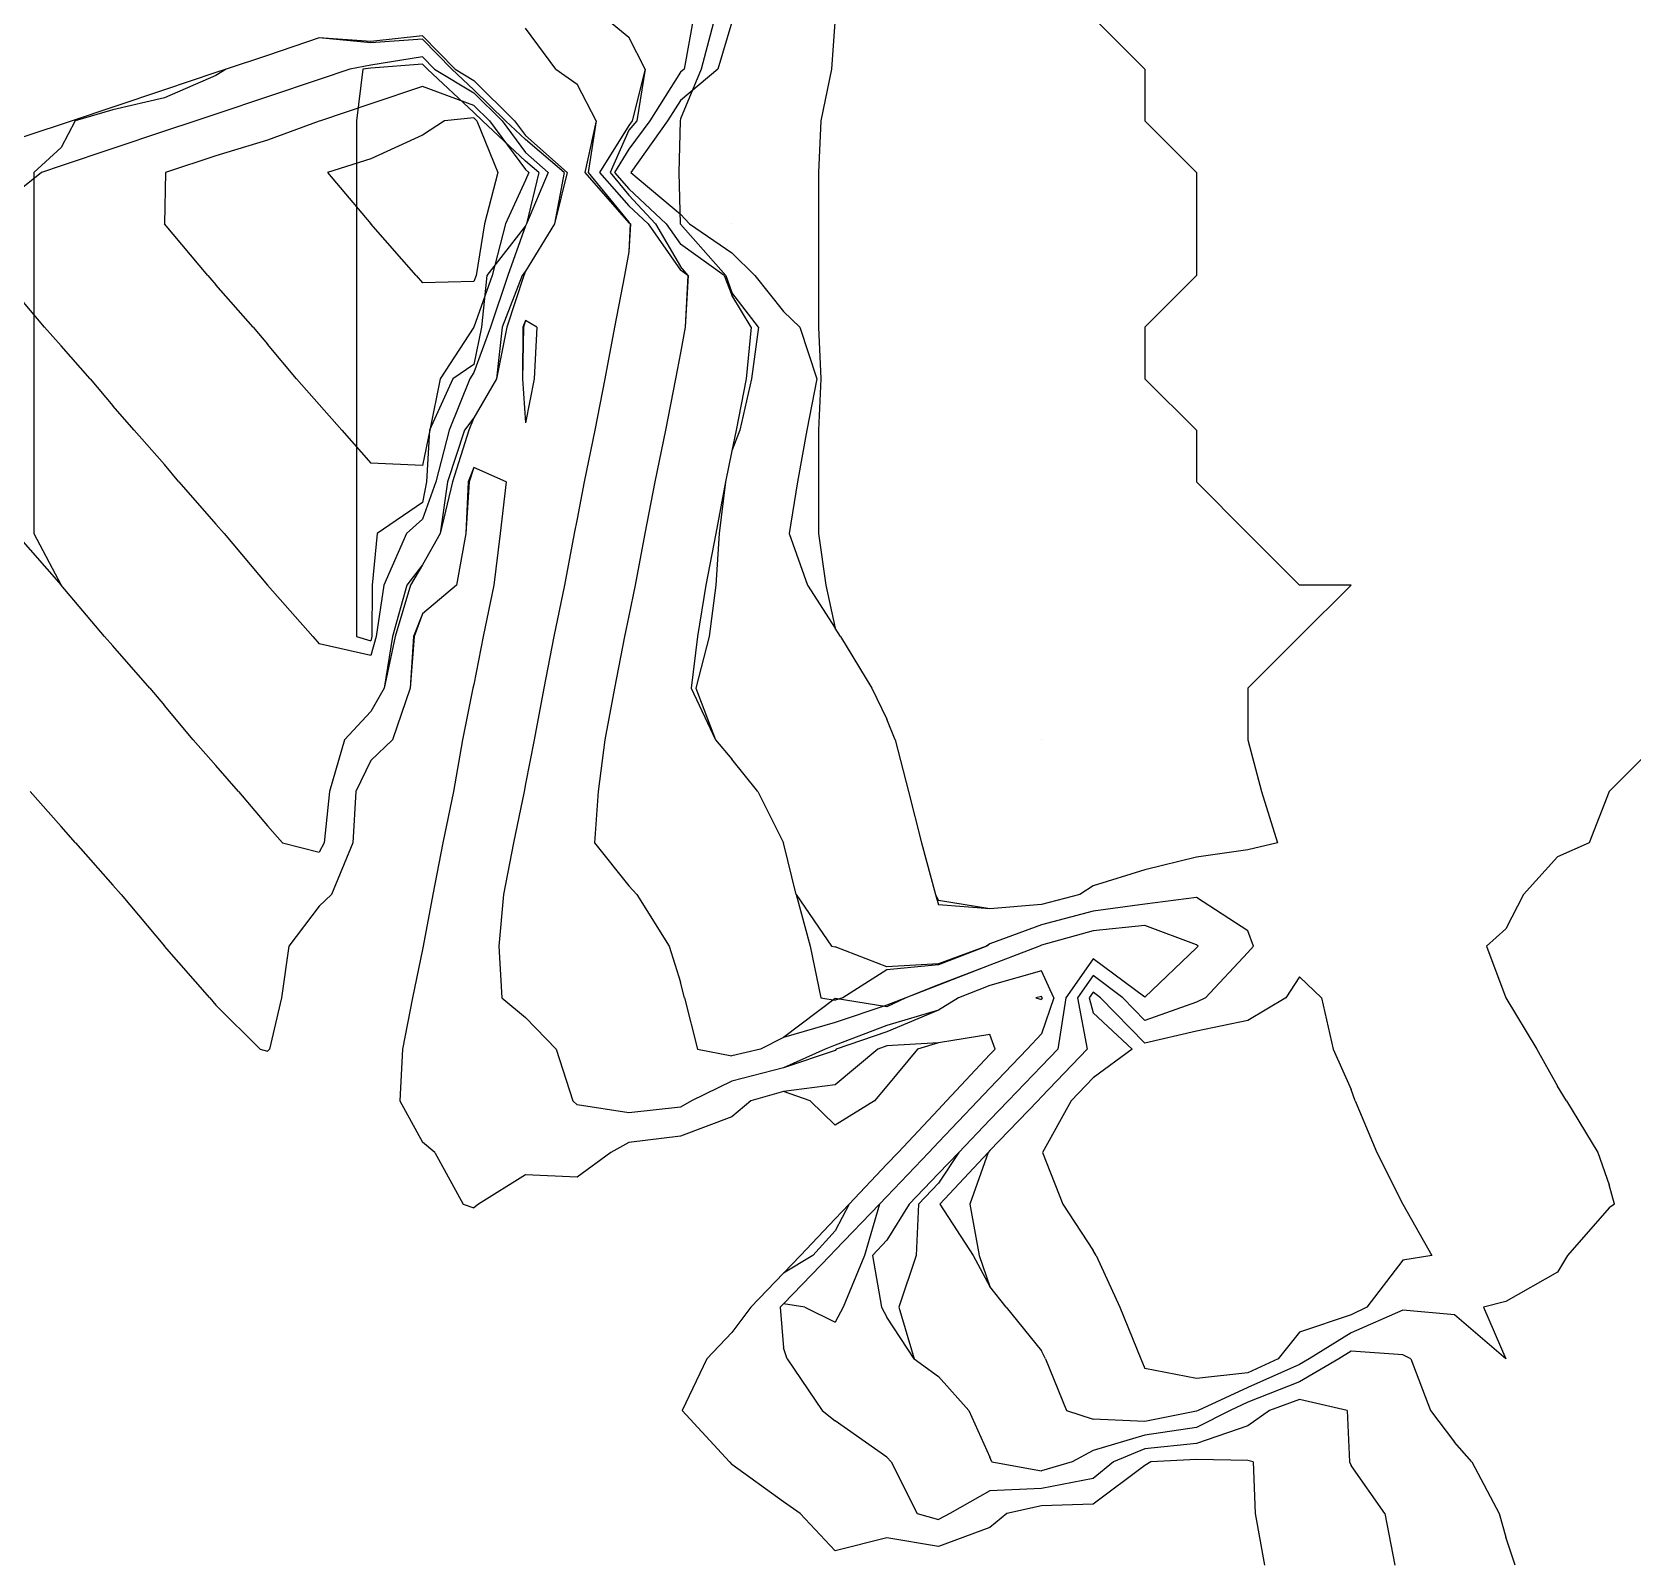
# Model space of a CAD drawing. Header units: feet. Extents: x 70 to 1025, y -1570 to -26.
# Drawn here: x 670.9 to 732.9, y -689.7 to -630.6 of the extents above; entities that cross this region are included whole.
import ezdxf

# ---------------------------------------------------------------- set-up
doc = ezdxf.new("R2010")
doc.units = ezdxf.units.FT
doc.layers.add('GRADE-FINISHED', color=5, linetype='CONTINUOUS')
doc.layers.add('TOPO-EXIST', color=8, linetype='CONTINUOUS')

msp = doc.modelspace()

# ---------------------------------------------------------------- linework, layer by layer
at = {"layer": 'GRADE-FINISHED'}
for p, q in [((691.174, -632, 2596), (690, -630.412, 2596)), ((693.074, -630, 2597), (694, -630.758, 2597)), ((697.334, -630, 2598), (696.801, -632, 2598)), ((702, -630, 2599), (701.862, -632, 2599)), ((712, -630, 2599), (714, -632, 2599)), ((682, -630.79, 2596), (680, -631.468, 2596)), ((684, -630.978, 2596), (682, -630.79, 2596)), ((686, -630.833, 2596), (684, -630.978, 2596)), ((687.139, -632, 2596), (686, -630.833, 2596)), ((694.631, -632, 2597), (694, -630.758, 2597)), ((680, -631.468, 2596), (678.39, -632, 2596)), ((678, -632.248, 2596), (676, -633.105, 2596)), ((678.39, -632, 2596), (678, -632.248, 2596)), ((683.697, -632, 2597), (683.442, -634, 2597)), ((684, -631.956, 2597), (683.697, -632, 2597)), ((686, -631.802, 2597), (684, -631.956, 2597)), ((686.194, -632, 2597), (686, -631.802, 2597)), ((686.194, -632, 2597), (688, -633.679, 2597)), ((687.139, -632, 2596), (688, -632.8, 2596)), ((691.174, -632, 2596), (692, -632.576, 2596)), ((694.631, -632, 2597), (694.318, -634, 2597)), ((696.801, -632, 2598), (696, -633.919, 2598)), ((701.862, -632, 2599), (701.444, -634, 2599)), ((714, -632, 2599), (714, -632, 2599)), ((714, -632, 2599), (714, -634, 2599)), ((689.221, -634, 2596), (688, -632.8, 2596)), ((692.734, -634, 2596), (692, -632.576, 2596)), ((676, -633.105, 2596), (674, -633.576, 2596)), ((672.538, -634, 2596), (672, -635.031, 2596)), ((674, -633.576, 2596), (672.538, -634, 2596)), ((683.442, -634, 2597), (683.442, -636, 2597)), ((688.326, -634, 2597), (688, -633.679, 2597)), ((688.326, -634, 2597), (690, -635.562, 2597)), ((689.221, -634, 2596), (690, -634.727, 2596)), ((692.734, -634, 2596), (692.433, -636, 2596)), ((694.318, -634, 2597), (694, -634.367, 2597)), ((695.992, -634, 2598), (695.942, -636, 2598)), ((696, -633.919, 2598), (695.992, -634, 2598)), ((701.444, -634, 2599), (701.351, -636, 2599)), ((714, -634, 2599), (716, -636, 2599)), ((691.499, -636, 2596), (690, -634.727, 2596)), ((694, -634.367, 2597), (693.283, -636, 2597)), ((672, -635.031, 2596), (670.942, -636, 2596)), ((670.942, -636, 2596), (670.942, -638, 2596)), ((683.442, -636, 2597), (683.442, -638, 2597)), ((690.516, -636, 2597), (690, -635.562, 2597)), ((690.516, -636, 2597), (690.043, -638, 2597)), ((691.499, -636, 2596), (691.118, -638, 2596)), ((692.433, -636, 2596), (694, -637.927, 2596)), ((693.283, -636, 2597), (694, -636.882, 2597)), ((695.942, -636, 2598), (695.996, -638, 2598)), ((701.351, -636, 2599), (701.351, -638, 2599)), ((716, -636, 2599), (716, -636, 2599)), ((716, -636, 2599), (716, -638, 2599)), ((695.032, -638, 2597), (694, -636.882, 2597)), ((670.942, -638, 2596), (670.942, -640, 2596)), ((683.442, -638, 2597), (683.442, -640, 2597)), ((690, -638.07, 2597), (688.498, -640, 2597)), ((691.118, -638, 2596), (690, -639.825, 2596)), ((690.043, -638, 2597), (690, -638.07, 2597)), ((694.067, -638, 2596), (694, -637.927, 2596)), ((694.067, -638, 2596), (694, -639.077, 2596)), ((695.032, -638, 2597), (696, -639.654, 2597)), ((695.996, -638, 2598), (696, -638.008, 2598)), ((697.76, -640, 2598), (696, -638.008, 2598)), ((701.351, -638, 2599), (701.351, -640, 2599)), ((716, -638, 2599), (716, -640, 2599)), ((694, -639.077, 2596), (693.836, -640, 2596)), ((696.306, -640, 2597), (696, -639.654, 2597)), ((670.942, -640, 2596), (670.942, -642, 2596)), ((683.442, -640, 2597), (683.442, -642, 2597)), ((688.498, -640, 2597), (688.292, -642, 2597)), ((689.863, -640, 2596), (689.094, -642, 2596)), ((690, -639.825, 2596), (689.863, -640, 2596)), ((693.836, -640, 2596), (693.452, -642, 2596)), ((696.306, -640, 2597), (696.192, -642, 2597)), ((697.76, -640, 2598), (698, -640.653, 2598)), ((701.351, -640, 2599), (701.351, -642, 2599)), ((716, -640, 2599), (714, -642, 2599)), ((716, -640, 2599), (716, -640, 2599)), ((699.023, -642, 2598), (698, -640.653, 2598)), ((670.942, -642, 2596), (670.942, -644, 2596)), ((683.442, -642, 2597), (683.442, -644, 2597)), ((688.292, -642, 2597), (688, -643.445, 2597)), ((689.094, -642, 2596), (688.869, -644, 2596)), ((689.896, -642, 2595), (689.879, -644, 2595)), ((690, -641.748, 2595), (689.896, -642, 2595)), ((690.433, -642, 2595), (690, -641.748, 2595)), ((690.433, -642, 2595), (690.329, -644, 2595)), ((693.452, -642, 2596), (693.068, -644, 2596)), ((696.192, -642, 2597), (696, -643, 2597)), ((699.023, -642, 2598), (698.762, -644, 2598)), ((701.351, -642, 2599), (701.444, -644, 2599)), ((714, -642, 2599), (714, -644, 2599)), ((688, -643.445, 2597), (687.188, -644, 2597)), ((696, -643, 2597), (695.808, -644, 2597)), ((670.942, -644, 2596), (670.942, -646, 2596)), ((683.442, -644, 2597), (683.442, -646, 2597)), ((687.188, -644, 2597), (686.278, -646, 2597)), ((688.869, -644, 2596), (688, -645.522, 2596)), ((689.879, -644, 2595), (690, -645.714, 2595)), ((690.329, -644, 2595), (690, -645.714, 2595)), ((693.068, -644, 2596), (692.685, -646, 2596)), ((695.808, -644, 2597), (695.425, -646, 2597)), ((698.762, -644, 2598), (698.312, -646, 2598)), ((701.444, -644, 2599), (701.351, -646, 2599)), ((714, -644, 2599), (716, -646, 2599)), ((688, -645.522, 2596), (687.634, -646, 2596)), ((670.942, -646, 2596), (670.942, -648, 2596)), ((683.442, -646, 2597), (683.442, -648, 2597)), ((686.278, -646, 2597), (686.165, -648, 2597)), ((687.634, -646, 2596), (686.97, -648, 2596)), ((692.685, -646, 2596), (692.274, -648, 2596)), ((695.425, -646, 2597), (695.014, -648, 2597)), ((698.312, -646, 2598), (698, -646.8, 2598)), ((701.351, -646, 2599), (701.351, -648, 2599)), ((716, -646, 2599), (716, -646, 2599)), ((716, -646, 2599), (716, -648, 2599)), ((698, -646.8, 2598), (697.753, -648, 2598)), ((688, -647.446, 2595), (687.775, -648, 2595)), ((689.244, -648, 2595), (688, -647.446, 2595)), ((670.942, -648, 2596), (670.942, -650, 2596)), ((683.442, -648, 2597), (683.442, -650, 2597)), ((686.165, -648, 2597), (686, -648.795, 2597)), ((686.97, -648, 2596), (686.687, -650, 2596)), ((687.775, -648, 2595), (687.682, -650, 2595)), ((689.244, -648, 2595), (689.016, -650, 2595)), ((692.274, -648, 2596), (692, -649.429, 2596)), ((695.014, -648, 2597), (694.63, -650, 2597)), ((697.753, -648, 2598), (697.505, -650, 2598)), ((701.351, -648, 2599), (701.357, -650, 2599)), ((716, -648, 2599), (718, -650, 2599)), ((686, -648.795, 2597), (684.252, -650, 2597)), ((692, -649.429, 2596), (691.89, -650, 2596)), ((670.942, -650, 2596), (672, -652, 2596)), ((683.442, -650, 2597), (683.442, -652, 2597)), ((684.252, -650, 2597), (684.06, -652, 2597)), ((686.687, -650, 2596), (686, -651.211, 2596)), ((687.682, -650, 2595), (687.325, -652, 2595)), ((689.016, -650, 2595), (688.767, -652, 2595)), ((691.89, -650, 2596), (691.507, -652, 2596)), ((694.63, -650, 2597), (694.247, -652, 2597)), ((697.505, -650, 2598), (697.372, -652, 2598)), ((701.357, -650, 2599), (701.637, -652, 2599)), ((718, -650, 2599), (718, -650, 2599)), ((718, -650, 2599), (720, -652, 2599)), ((686, -651.211, 2596), (685.398, -652, 2596)), ((672, -652, 2596), (672, -652, 2596)), ((673.68, -654, 2596), (672, -652, 2596)), ((683.442, -652, 2597), (683.442, -654, 2597)), ((684.06, -652, 2597), (684.036, -654, 2597)), ((685.398, -652, 2596), (684.844, -654, 2596)), ((687.325, -652, 2595), (686, -653.122, 2595)), ((688.767, -652, 2595), (688.356, -654, 2595)), ((691.507, -652, 2596), (691.096, -654, 2596)), ((694.247, -652, 2597), (694, -653.2, 2597)), ((697.372, -652, 2598), (697.121, -654, 2598)), ((701.637, -652, 2599), (702, -653.667, 2599)), ((722, -652, 2599), (720, -652, 2599)), ((722, -652, 2599), (720, -654, 2599)), ((722, -652, 2599), (722, -652, 2599)), ((722, -652, 2599), (722, -652, 2599)), ((686, -653.122, 2595), (685.652, -654, 2595)), ((694, -653.2, 2597), (693.836, -654, 2597)), ((673.68, -654, 2596), (674, -654.364, 2596)), ((683.442, -654, 2597), (684, -654.167, 2597)), ((684.036, -654, 2597), (684, -654.167, 2597)), ((684.844, -654, 2596), (684.515, -656, 2596)), ((685.652, -654, 2595), (685.525, -656, 2595)), ((688.356, -654, 2595), (688, -655.857, 2595)), ((691.096, -654, 2596), (690.712, -656, 2596)), ((693.836, -654, 2597), (693.452, -656, 2597)), ((697.121, -654, 2598), (696.597, -656, 2598)), ((702.214, -654, 2599), (702, -653.667, 2599)), ((702.214, -654, 2599), (703.419, -656, 2599)), ((720, -654, 2599), (718, -656, 2599)), ((720, -654, 2599), (720, -654, 2599)), ((675.44, -656, 2596), (674, -654.364, 2596)), ((688, -655.857, 2595), (687.958, -656, 2595)), ((675.44, -656, 2596), (676, -656.667, 2596)), ((684.515, -656, 2596), (684, -656.903, 2596)), ((685.525, -656, 2595), (684.844, -658, 2595)), ((687.958, -656, 2595), (687.552, -658, 2595)), ((690.712, -656, 2596), (690.329, -658, 2596)), ((693.452, -656, 2597), (693.068, -658, 2597)), ((696.597, -656, 2598), (697.357, -658, 2598)), ((703.419, -656, 2599), (704, -657.2, 2599)), ((718, -656, 2599), (718, -658, 2599)), ((677.12, -658, 2596), (676, -656.667, 2596)), ((684, -656.903, 2596), (682.984, -658, 2596)), ((704.324, -658, 2599), (704, -657.2, 2599)), ((677.12, -658, 2596), (678, -659, 2596)), ((682.984, -658, 2596), (682.398, -660, 2596)), ((684.844, -658, 2595), (684, -658.8, 2595)), ((687.552, -658, 2595), (687.205, -660, 2595)), ((690.329, -658, 2596), (690, -659.714, 2596)), ((693.068, -658, 2597), (692.82, -660, 2597)), ((697.357, -658, 2598), (698, -658.75, 2598)), ((704.324, -658, 2599), (704.842, -660, 2599)), ((710, -658, 2600), (710, -658, 2600)), ((710, -658, 2600), (710, -658, 2600)), ((710, -658, 2600), (710, -658, 2600)), ((710, -658, 2600), (710, -658, 2600)), ((718, -658, 2599), (718.526, -660, 2599)), ((734, -658, 2598), (732, -660, 2598)), ((678.88, -660, 2596), (678, -659, 2596)), ((684, -658.8, 2595), (683.418, -660, 2595)), ((699, -660, 2598), (698, -658.75, 2598)), ((670.8, -660, 2595), (672, -661.364, 2595)), ((678.88, -660, 2596), (680, -661.333, 2596)), ((682.398, -660, 2596), (682.19, -662, 2596)), ((683.418, -660, 2595), (683.307, -662, 2595)), ((687.205, -660, 2595), (686.795, -662, 2595)), ((689.945, -660, 2596), (689.534, -662, 2596)), ((690, -659.714, 2596), (689.945, -660, 2596)), ((692.82, -660, 2597), (692.667, -662, 2597)), ((699, -660, 2598), (700, -662, 2598)), ((704.842, -660, 2599), (705.351, -662, 2599)), ((718.526, -660, 2599), (719.143, -662, 2599)), ((732, -660, 2598), (731.231, -662, 2598)), ((732, -660, 2598), (732, -660, 2598)), ((672.56, -662, 2595), (672, -661.364, 2595)), ((680.583, -662, 2596), (680, -661.333, 2596)), ((672.56, -662, 2595), (674, -663.636, 2595)), ((680.583, -662, 2596), (682, -662.354, 2596)), ((682.19, -662, 2596), (682, -662.354, 2596)), ((683.307, -662, 2595), (682.483, -664, 2595)), ((686.795, -662, 2595), (686.411, -664, 2595)), ((689.534, -662, 2596), (689.151, -664, 2596)), ((692.667, -662, 2597), (694, -663.667, 2597)), ((700, -662, 2598), (700, -662, 2598)), ((700.486, -664, 2598), (700, -662, 2598)), ((705.351, -662, 2599), (705.892, -664, 2599)), ((719.143, -662, 2599), (718, -662.273, 2599)), ((731.231, -662, 2598), (730, -662.542, 2598)), ((716, -662.554, 2599), (714, -663.043, 2599)), ((718, -662.273, 2599), (716, -662.554, 2599)), ((730, -662.542, 2598), (728.677, -664, 2598)), ((714, -663.043, 2599), (712, -663.667, 2599)), ((674.32, -664, 2595), (674, -663.636, 2595)), ((694.308, -664, 2597), (694, -663.667, 2597)), ((712, -663.667, 2599), (711.485, -664, 2599)), ((674.32, -664, 2595), (676, -666, 2595)), ((682, -664.452, 2595), (680.82, -666, 2595)), ((682.483, -664, 2595), (682, -664.452, 2595)), ((686.411, -664, 2595), (686.027, -666, 2595)), ((689.151, -664, 2596), (688.966, -666, 2596)), ((694.308, -664, 2597), (695.562, -666, 2597)), ((700.486, -664, 2598), (701.861, -666, 2598)), ((705.892, -664, 2599), (706, -664.226, 2599)), ((708, -664.558, 2599), (706, -664.226, 2599)), ((710, -664.387, 2599), (708, -664.558, 2599)), ((711.485, -664, 2599), (710, -664.387, 2599)), ((714, -664.373, 2598), (712, -664.641, 2598)), ((716, -664.11, 2598), (714, -664.373, 2598)), ((718, -665.412, 2598), (716, -664.11, 2598)), ((728.677, -664, 2598), (728, -665.333, 2598)), ((710, -665.178, 2598), (708, -665.918, 2598)), ((712, -664.641, 2598), (710, -665.178, 2598)), ((714, -665.203, 2597), (712, -665.413, 2597)), ((716, -665.945, 2597), (714, -665.203, 2597)), ((712, -665.413, 2597), (710, -665.968, 2597)), ((718.213, -666, 2598), (718, -665.412, 2598)), ((728, -665.333, 2598), (727.241, -666, 2598)), ((676, -666, 2595), (676, -666, 2595)), ((677.76, -668, 2595), (676, -666, 2595)), ((680.82, -666, 2595), (680.538, -668, 2595)), ((686, -666.133, 2595), (685.616, -668, 2595)), ((686.027, -666, 2595), (686, -666.133, 2595)), ((688.966, -666, 2596), (689.077, -668, 2596)), ((695.562, -666, 2597), (696, -667.4, 2597)), ((701.861, -666, 2598), (702, -666.028, 2598)), ((704, -666.802, 2598), (702, -666.028, 2598)), ((707.867, -666, 2598), (706, -666.684, 2598)), ((708, -665.918, 2598), (707.867, -666, 2598)), ((709.918, -666, 2597), (708, -666.74, 2597)), ((710, -665.968, 2597), (709.918, -666, 2597)), ((716, -666.068, 2597), (714, -667.979, 2597)), ((716.065, -666, 2597), (716, -665.945, 2597)), ((716.065, -666, 2597), (716, -666.068, 2597)), ((718, -666.25, 2598), (716.353, -668, 2598)), ((718.213, -666, 2598), (718, -666.25, 2598)), ((727.241, -666, 2598), (728, -668, 2598)), ((706, -666.684, 2598), (704, -666.802, 2598)), ((708, -666.74, 2597), (706, -667.496, 2597)), ((710, -666.955, 2596), (708, -667.528, 2596)), ((710.479, -668, 2596), (710, -666.955, 2596)), ((712, -666.492, 2597), (710.936, -668, 2597)), ((714, -667.979, 2597), (712, -666.492, 2597)), ((696.162, -668, 2597), (696, -667.4, 2597)), ((706, -667.496, 2597), (704.735, -668, 2597)), ((708, -667.528, 2596), (706.776, -668, 2596)), ((712, -667.139, 2598), (711.393, -668, 2598)), ((713.147, -668, 2598), (712, -667.139, 2598)), ((720, -667.185, 2599), (719.463, -668, 2599)), ((720.846, -668, 2599), (720, -667.185, 2599)), ((677.76, -668, 2595), (678, -668.286, 2595)), ((679.714, -670, 2595), (678, -668.286, 2595)), ((680.538, -668, 2595), (680.071, -670, 2595)), ((685.616, -668, 2595), (685.233, -670, 2595)), ((689.077, -668, 2596), (690, -668.774, 2596)), ((696.162, -668, 2597), (696.667, -670, 2597)), ((702, -668.028, 2597), (700, -669.543, 2597)), ((704, -668.349, 2597), (702, -668.028, 2597)), ((704.735, -668, 2597), (704, -668.349, 2597)), ((706.776, -668, 2596), (706, -668.481, 2596)), ((710, -667.95, 2595), (709.778, -668, 2595)), ((709.778, -668, 2595), (710, -668.067, 2595)), ((710.023, -668, 2595), (710, -667.95, 2595)), ((710.023, -668, 2595), (710, -668.067, 2595)), ((710.479, -668, 2596), (710, -669.4, 2596)), ((710.936, -668, 2597), (710.629, -670, 2597)), ((711.393, -668, 2598), (711.771, -670, 2598)), ((712, -667.786, 2599), (711.849, -668, 2599)), ((711.849, -668, 2599), (712, -668.584, 2599)), ((712.284, -668, 2599), (712, -667.786, 2599)), ((712.284, -668, 2599), (714, -669.769, 2599)), ((713.147, -668, 2598), (714, -668.88, 2598)), ((716, -668.169, 2598), (714, -668.88, 2598)), ((716.353, -668, 2598), (716, -668.169, 2598)), ((719.463, -668, 2599), (718, -668.882, 2599)), ((720.846, -668, 2599), (721.3, -670, 2599)), ((728, -668, 2598), (728, -668, 2598)), ((728, -668, 2598), (729.2, -670, 2598)), ((691.187, -670, 2596), (690, -668.774, 2596)), ((706, -668.481, 2596), (704, -669.318, 2596)), ((713.509, -670, 2599), (712, -668.584, 2599)), ((718, -668.882, 2599), (716, -669.292, 2599)), ((700, -669.543, 2597), (699.106, -670, 2597)), ((704, -669.318, 2596), (702.04, -670, 2596)), ((708, -669.429, 2595), (706, -669.747, 2595)), ((708.199, -670, 2595), (708, -669.429, 2595)), ((710, -669.4, 2596), (709.441, -670, 2596)), ((716, -669.292, 2599), (714, -669.769, 2599)), ((679.714, -670, 2595), (680, -670.067, 2595)), ((680.071, -670, 2595), (680, -670.067, 2595)), ((685.233, -670, 2595), (685.127, -672, 2595)), ((691.187, -670, 2596), (691.838, -672, 2596)), ((696.667, -670, 2597), (698, -670.256, 2597)), ((699.106, -670, 2597), (698, -670.256, 2597)), ((702, -670.045, 2596), (700, -670.721, 2596)), ((702.04, -670, 2596), (702, -670.045, 2596)), ((705.193, -670, 2595), (704, -671.428, 2595)), ((706, -669.747, 2595), (705.193, -670, 2595)), ((708.199, -670, 2595), (708, -670.208, 2595)), ((709.441, -670, 2596), (708, -671.506, 2596)), ((710.629, -670, 2597), (710, -670.655, 2597)), ((711.771, -670, 2598), (710, -671.845, 2598)), ((713.509, -670, 2599), (712, -671.111, 2599)), ((721.3, -670, 2599), (722, -671.556, 2599)), ((729.2, -670, 2598), (730, -671.429, 2598)), ((700, -670.721, 2596), (698, -671.241, 2596)), ((708, -670.208, 2595), (706.317, -672, 2595)), ((710, -670.655, 2597), (708.709, -672, 2597)), ((698, -671.241, 2596), (696.429, -672, 2596)), ((712, -671.111, 2599), (711.152, -672, 2599)), ((685.127, -672, 2595), (686, -673.6, 2595)), ((691.838, -672, 2596), (692, -672.154, 2596)), ((696.429, -672, 2596), (696, -672.239, 2596)), ((698.73, -672, 2595), (698, -672.622, 2595)), ((700, -671.635, 2595), (698.73, -672, 2595)), ((701.031, -672, 2595), (700, -671.635, 2595)), ((701.031, -672, 2595), (702, -672.944, 2595)), ((703.521, -672, 2595), (702, -672.944, 2595)), ((704, -671.428, 2595), (703.521, -672, 2595)), ((706.317, -672, 2595), (706, -672.331, 2595)), ((707.537, -672, 2596), (706, -673.605, 2596)), ((708, -671.506, 2596), (707.537, -672, 2596)), ((708.709, -672, 2597), (708, -672.738, 2597)), ((709.851, -672, 2598), (708, -673.929, 2598)), ((710, -671.845, 2598), (709.851, -672, 2598)), ((711.152, -672, 2599), (710.043, -674, 2599)), ((722.16, -672, 2599), (722, -671.556, 2599)), ((722.16, -672, 2599), (723, -674, 2599)), ((730.348, -672, 2598), (730, -671.429, 2598)), ((730.348, -672, 2598), (731.565, -674, 2598)), ((694, -672.469, 2596), (692, -672.154, 2596)), ((696, -672.239, 2596), (694, -672.469, 2596)), ((698, -672.622, 2595), (696, -673.375, 2595)), ((706, -672.331, 2595), (704.44, -674, 2595)), ((708, -672.738, 2597), (706.789, -674, 2597)), ((686.48, -674, 2595), (686, -673.6, 2595)), ((694, -673.611, 2595), (693.306, -674, 2595)), ((696, -673.375, 2595), (694, -673.611, 2595)), ((706, -673.605, 2596), (705.631, -674, 2596)), ((686.48, -674, 2595), (687.588, -676, 2595)), ((693.306, -674, 2595), (692, -674.955, 2595)), ((704, -674.46, 2595), (702.55, -676, 2595)), ((704.44, -674, 2595), (704, -674.46, 2595)), ((705.631, -674, 2596), (704, -675.702, 2596)), ((706.789, -674, 2597), (706, -675.19, 2597)), ((707.931, -674, 2598), (707.218, -676, 2598)), ((708, -673.929, 2598), (707.931, -674, 2598)), ((710.043, -674, 2599), (710.826, -676, 2599)), ((723, -674, 2599), (724, -676, 2599)), ((731.565, -674, 2598), (732, -675.25, 2598)), ((690, -674.864, 2595), (688.171, -676, 2595)), ((692, -674.955, 2595), (690, -674.864, 2595)), ((704, -675.702, 2596), (703.719, -676, 2596)), ((706, -675.19, 2597), (705.236, -676, 2597)), ((732.214, -676, 2598), (732, -675.25, 2598)), ((687.588, -676, 2595), (688, -676.152, 2595)), ((688.171, -676, 2595), (688, -676.152, 2595)), ((702.55, -676, 2595), (702, -677.044, 2595)), ((703.719, -676, 2596), (703.14, -678, 2596)), ((705.236, -676, 2597), (705.14, -678, 2597)), ((707.218, -676, 2598), (707.583, -678, 2598)), ((710.826, -676, 2599), (712, -677.8, 2599)), ((724, -676, 2599), (724, -676, 2599)), ((724, -676, 2599), (725.125, -678, 2599)), ((732, -676.15, 2598), (730.391, -678, 2598)), ((732.214, -676, 2598), (732, -676.15, 2598)), ((702, -677.044, 2595), (701.14, -678, 2595)), ((701.14, -678, 2595), (700, -678.679, 2595)), ((703.14, -678, 2596), (702.312, -680, 2596)), ((705.14, -678, 2597), (704.475, -680, 2597)), ((707.583, -678, 2598), (708, -679.2, 2598)), ((712.118, -678, 2599), (712, -677.8, 2599)), ((712.118, -678, 2599), (713.037, -680, 2599)), ((724, -678.176, 2599), (722.612, -680, 2599)), ((725.125, -678, 2599), (724, -678.176, 2599)), ((730.391, -678, 2598), (730, -678.643, 2598)), ((700, -678.679, 2595), (698.731, -680, 2595)), ((730, -678.643, 2598), (728, -679.774, 2598)), ((708.625, -680, 2598), (708, -679.2, 2598)), ((698.731, -680, 2595), (698, -680.977, 2595)), ((700, -679.869, 2596), (699.874, -680, 2596)), ((699.874, -680, 2596), (700, -681.571, 2596)), ((700.828, -680, 2596), (700, -679.869, 2596)), ((700.828, -680, 2596), (702, -680.582, 2596)), ((702.312, -680, 2596), (702, -680.582, 2596)), ((704.475, -680, 2597), (705.062, -682, 2597)), ((708.625, -680, 2598), (710, -681.692, 2598)), ((713.037, -680, 2599), (713.852, -682, 2599)), ((722.612, -680, 2599), (722, -680.29, 2599)), ((728, -679.774, 2598), (727.125, -680, 2598)), ((727.125, -680, 2598), (728, -682, 2598)), ((722, -680.29, 2599), (720, -680.962, 2599)), ((724, -680.121, 2598), (722, -680.996, 2598)), ((726, -680.3, 2598), (724, -680.121, 2598)), ((728, -682, 2598), (726, -680.3, 2598)), ((698, -680.977, 2595), (697.029, -682, 2595)), ((720, -680.962, 2599), (719.166, -682, 2599)), ((722, -680.996, 2598), (720.368, -682, 2598)), ((700.146, -682, 2596), (700, -681.571, 2596)), ((710.148, -682, 2598), (710, -681.692, 2598)), ((722, -681.703, 2597), (721.517, -682, 2597)), ((724, -681.845, 2597), (722, -681.703, 2597)), ((724.31, -682, 2597), (724, -681.845, 2597)), ((697.029, -682, 2595), (696.065, -684, 2595)), ((700.146, -682, 2596), (701.5, -684, 2596)), ((705.062, -682, 2597), (706, -682.682, 2597)), ((710.148, -682, 2598), (710.963, -684, 2598)), ((713.852, -682, 2599), (714, -682.381, 2599)), ((716, -682.771, 2599), (714, -682.381, 2599)), ((718, -682.541, 2599), (716, -682.771, 2599)), ((719.166, -682, 2599), (718, -682.541, 2599)), ((720, -682.218, 2598), (718, -683.111, 2598)), ((721.517, -682, 2597), (720, -682.898, 2597)), ((720.368, -682, 2598), (720, -682.218, 2598)), ((724.31, -682, 2597), (725.077, -684, 2597)), ((728, -682, 2598), (728, -682, 2598)), ((728, -682, 2598), (728, -682, 2598)), ((728, -682, 2598), (728, -682, 2598)), ((707.184, -684, 2597), (706, -682.682, 2597)), ((718, -683.111, 2598), (716.074, -684, 2598)), ((720, -682.898, 2597), (718, -683.681, 2597)), ((718, -683.681, 2597), (717.309, -684, 2597)), ((720, -683.578, 2596), (718.83, -684, 2596)), ((721.851, -684, 2596), (720, -683.578, 2596)), ((696.065, -684, 2595), (697.9, -686, 2595)), ((701.5, -684, 2596), (702, -684.409, 2596)), ((704, -685.818, 2596), (702, -684.409, 2596)), ((707.184, -684, 2597), (708, -685.818, 2597)), ((710.963, -684, 2598), (712, -684.341, 2598)), ((714, -684.436, 2598), (712, -684.341, 2598)), ((716, -684.037, 2598), (714, -684.436, 2598)), ((717.309, -684, 2597), (716, -684.66, 2597)), ((716.074, -684, 2598), (716, -684.037, 2598)), ((718.83, -684, 2596), (718, -684.595, 2596)), ((721.851, -684, 2596), (721.94, -686, 2596)), ((725.077, -684, 2597), (726, -685.231, 2597)), ((714, -684.961, 2597), (712, -685.561, 2597)), ((716, -684.66, 2597), (714, -684.961, 2597)), ((718, -684.595, 2596), (716, -685.283, 2596)), ((712, -685.561, 2597), (711.182, -686, 2597)), ((714, -685.486, 2596), (712.79, -686, 2596)), ((716, -685.283, 2596), (714, -685.486, 2596)), ((726.682, -686, 2597), (726, -685.231, 2597)), ((697.9, -686, 2595), (698, -686.093, 2595)), ((700, -687.545, 2595), (698, -686.093, 2595)), ((704.167, -686, 2596), (704, -685.818, 2596)), ((704.167, -686, 2596), (705.185, -688, 2596)), ((708.074, -686, 2597), (708, -685.818, 2597)), ((708.074, -686, 2597), (710, -686.35, 2597)), ((711.182, -686, 2597), (710, -686.35, 2597)), ((712.79, -686, 2596), (712, -686.637, 2596)), ((714, -686.138, 2595), (712, -687.632, 2595)), ((714.235, -686, 2595), (714, -686.138, 2595)), ((716, -685.907, 2595), (714.235, -686, 2595)), ((718, -685.946, 2595), (716, -685.907, 2595)), ((718.205, -686, 2595), (718, -685.946, 2595)), ((718.205, -686, 2595), (718.278, -688, 2595)), ((721.94, -686, 2596), (722, -686.133, 2596)), ((723.302, -688, 2596), (722, -686.133, 2596)), ((726.682, -686, 2597), (727.739, -688, 2597)), ((712, -686.637, 2596), (710, -687.024, 2596)), ((700.645, -688, 2595), (700, -687.545, 2595)), ((708, -687.114, 2596), (706.44, -688, 2596)), ((710, -687.024, 2596), (708, -687.114, 2596)), ((700.645, -688, 2595), (702, -689.448, 2595)), ((705.185, -688, 2596), (706, -688.232, 2596)), ((706.44, -688, 2596), (706, -688.232, 2596)), ((708.657, -688, 2595), (708, -688.543, 2595)), ((710, -687.697, 2595), (708.657, -688, 2595)), ((712, -687.632, 2595), (710, -687.697, 2595)), ((718.278, -688, 2595), (718.636, -690, 2595)), ((723.302, -688, 2596), (723.696, -690, 2596)), ((727.739, -688, 2597), (728, -688.923, 2597)), ((708, -688.543, 2595), (706, -689.284, 2595)), ((704, -688.944, 2595), (702, -689.448, 2595)), ((706, -689.284, 2595), (704, -688.944, 2595)), ((728.359, -690, 2597), (728, -688.923, 2597))]:
    msp.add_line(p, q, dxfattribs=at)
at = {"layer": 'TOPO-EXIST'}
for p, q in [((691.174, -632, 2596), (690, -630.412, 2596)), ((693.074, -630, 2597), (694, -630.758, 2597)), ((696.512, -630, 2598), (696.144, -632, 2598)), ((698, -630.174, 2599), (697.451, -632, 2599)), ((712, -630, 2599), (714, -632, 2599)), ((682, -630.79, 2596), (680, -631.468, 2596)), ((684, -630.922, 2596), (682, -630.79, 2596)), ((686, -630.705, 2596), (684, -630.922, 2596)), ((687.269, -632, 2596), (686, -630.705, 2596)), ((694.631, -632, 2597), (694, -630.758, 2597)), ((680, -631.468, 2596), (678.39, -632, 2596)), ((686, -631.525, 2597), (684, -631.843, 2597)), ((686.466, -632, 2597), (686, -631.525, 2597)), ((678, -632.129, 2596), (676, -632.8, 2596)), ((678.39, -632, 2596), (678, -632.129, 2596)), ((683.19, -632, 2597), (682, -632.403, 2597)), ((684, -631.843, 2597), (683.19, -632, 2597)), ((686.466, -632, 2597), (688, -632.92, 2597)), ((687.269, -632, 2596), (688, -632.439, 2596)), ((691.174, -632, 2596), (692, -632.576, 2596)), ((694.631, -632, 2597), (694.131, -634, 2597)), ((696, -632.12, 2598), (694.818, -634, 2598)), ((696.144, -632, 2598), (696, -632.12, 2598)), ((697.451, -632, 2599), (696, -633.213, 2599)), ((714, -632, 2599), (714, -632, 2599)), ((714, -632, 2599), (714, -634, 2599)), ((676, -632.8, 2596), (674, -633.468, 2596)), ((682, -632.403, 2597), (680, -633.072, 2597)), ((686, -632.677, 2598), (684, -633.339, 2598)), ((688, -633.402, 2598), (686, -632.677, 2598)), ((689.577, -634, 2596), (688, -632.439, 2596)), ((689.09, -634, 2597), (688, -632.92, 2597)), ((692.734, -634, 2596), (692, -632.576, 2596)), ((674, -633.468, 2596), (672.429, -634, 2596)), ((680, -633.072, 2597), (678, -633.742, 2597)), ((684, -633.339, 2598), (682.048, -634, 2598)), ((688.603, -634, 2598), (688, -633.402, 2598)), ((696, -633.213, 2599), (695.505, -634, 2599)), ((672, -634.144, 2596), (670, -634.806, 2596)), ((672.429, -634, 2596), (672, -634.144, 2596)), ((677.22, -634, 2597), (676, -634.403, 2597)), ((678, -633.742, 2597), (677.22, -634, 2597)), ((682, -634.021, 2598), (680, -634.75, 2598)), ((682.048, -634, 2598), (682, -634.021, 2598)), ((686.857, -634, 2599), (686, -634.562, 2599)), ((688, -633.884, 2599), (686.857, -634, 2599)), ((688.117, -634, 2599), (688, -633.884, 2599)), ((688.117, -634, 2599), (688.922, -636, 2599)), ((688.603, -634, 2598), (690, -635.888, 2598)), ((689.09, -634, 2597), (690, -635.23, 2597)), ((689.577, -634, 2596), (690, -634.572, 2596)), ((692.734, -634, 2596), (692.294, -636, 2596)), ((694, -634.177, 2597), (692.87, -636, 2597)), ((694.131, -634, 2597), (694, -634.177, 2597)), ((694.818, -634, 2598), (694, -635.107, 2598)), ((695.505, -634, 2599), (694.082, -636, 2599)), ((714, -634, 2599), (716, -636, 2599)), ((676, -634.403, 2597), (674, -635.081, 2597)), ((680, -634.75, 2598), (678, -635.355, 2598)), ((686, -634.562, 2599), (684, -635.475, 2599)), ((691.619, -636, 2596), (690, -634.572, 2596)), ((674, -635.081, 2597), (672, -635.744, 2597)), ((678, -635.355, 2598), (676.049, -636, 2598)), ((690.873, -636, 2597), (690, -635.23, 2597)), ((694, -635.107, 2598), (693.447, -636, 2598)), ((671.238, -636, 2597), (670, -637, 2597)), ((672, -635.744, 2597), (671.238, -636, 2597)), ((676.049, -636, 2598), (676, -638, 2598)), ((684, -635.475, 2599), (682.32, -636, 2599)), ((682.32, -636, 2599), (684, -638, 2599)), ((688.922, -636, 2599), (688.407, -638, 2599)), ((690.127, -636, 2598), (690, -635.888, 2598)), ((690.127, -636, 2598), (690, -636.301, 2598)), ((690.873, -636, 2597), (690.043, -638, 2597)), ((691.619, -636, 2596), (691.118, -638, 2596)), ((692.294, -636, 2596), (694, -637.954, 2596)), ((692.87, -636, 2597), (694, -637.294, 2597)), ((693.447, -636, 2598), (694, -636.634, 2598)), ((694.082, -636, 2599), (696, -637.621, 2599)), ((716, -636, 2599), (716, -636, 2599)), ((716, -636, 2599), (716, -638, 2599)), ((690, -636.301, 2598), (689.22, -638, 2598)), ((695.453, -638, 2598), (694, -636.634, 2598)), ((694.751, -638, 2597), (694, -637.294, 2597)), ((696.361, -638, 2599), (696, -637.621, 2599)), ((676, -638, 2598), (676, -638, 2598)), ((676, -638, 2598), (676, -638, 2598)), ((677.68, -640, 2598), (676, -638, 2598)), ((684, -638, 2599), (684, -638, 2599)), ((685.76, -640, 2599), (684, -638, 2599)), ((688.407, -638, 2599), (688.08, -640, 2599)), ((689.22, -638, 2598), (688.7, -640, 2598)), ((690, -638.07, 2597), (689.319, -640, 2597)), ((691.118, -638, 2596), (690, -639.825, 2596)), ((690.043, -638, 2597), (690, -638.07, 2597)), ((694.049, -638, 2596), (694, -637.954, 2596)), ((694.049, -638, 2596), (694, -639.077, 2596)), ((694.751, -638, 2597), (696, -639.789, 2597)), ((695.453, -638, 2598), (696, -638.784, 2598)), ((696.361, -638, 2599), (698, -639.117, 2599)), ((698, -638, 2600), (698, -638, 2600)), ((698, -638, 2600), (698, -638, 2600)), ((698, -638, 2600), (698, -638, 2600)), ((698, -638, 2600), (698, -638, 2600)), ((716, -638, 2599), (716, -640, 2599)), ((694, -639.077, 2596), (693.836, -640, 2596)), ((697.704, -640, 2598), (696, -638.784, 2598)), ((698.893, -640, 2599), (698, -639.117, 2599)), ((671.36, -642, 2597), (670, -640.381, 2597)), ((677.68, -640, 2598), (678, -640.364, 2598)), ((679.44, -642, 2598), (678, -640.364, 2598)), ((685.76, -640, 2599), (686, -640.286, 2599)), ((688, -640.23, 2599), (686, -640.286, 2599)), ((688.7, -640, 2598), (688, -642, 2598)), ((688.08, -640, 2599), (688, -640.23, 2599)), ((689.319, -640, 2597), (688.639, -642, 2597)), ((689.938, -640, 2596), (689.278, -642, 2596)), ((690, -639.825, 2596), (689.938, -640, 2596)), ((693.836, -640, 2596), (693.452, -642, 2596)), ((696.296, -640, 2597), (696, -639.789, 2597)), ((696.296, -640, 2597), (696.192, -642, 2597)), ((697.704, -640, 2598), (698, -640.764, 2598)), ((698.893, -640, 2599), (700, -641.39, 2599)), ((716, -640, 2599), (714, -642, 2599)), ((716, -640, 2599), (716, -640, 2599)), ((698.747, -642, 2598), (698, -640.764, 2598)), ((700.628, -642, 2599), (700, -641.39, 2599)), ((671.36, -642, 2597), (672, -642.727, 2597)), ((679.44, -642, 2598), (680, -642.667, 2598)), ((688, -642, 2598), (686.69, -644, 2598)), ((688.639, -642, 2597), (688, -643.754, 2597)), ((688, -642, 2598), (688, -642, 2598)), ((689.278, -642, 2596), (688.869, -644, 2596)), ((689.917, -642, 2595), (689.879, -644, 2595)), ((690, -641.748, 2595), (689.917, -642, 2595)), ((690.433, -642, 2595), (690, -641.748, 2595)), ((690.433, -642, 2595), (690.329, -644, 2595)), ((693.452, -642, 2596), (693.068, -644, 2596)), ((696.192, -642, 2597), (696, -643, 2597)), ((698.747, -642, 2598), (698.548, -644, 2598)), ((700.628, -642, 2599), (701.288, -644, 2599)), ((714, -642, 2599), (714, -644, 2599)), ((673.12, -644, 2597), (672, -642.727, 2597)), ((681.12, -644, 2598), (680, -642.667, 2598)), ((696, -643, 2597), (695.808, -644, 2597)), ((673.12, -644, 2597), (674, -645.048, 2597)), ((681.12, -644, 2598), (682, -645, 2598)), ((686.69, -644, 2598), (686.293, -646, 2598)), ((687.839, -644, 2597), (687.045, -646, 2597)), ((688, -643.754, 2597), (687.839, -644, 2597)), ((688.869, -644, 2596), (688, -645.522, 2596)), ((689.879, -644, 2595), (690, -645.714, 2595)), ((690.329, -644, 2595), (690, -645.714, 2595)), ((693.068, -644, 2596), (692.685, -646, 2596)), ((695.808, -644, 2597), (695.425, -646, 2597)), ((698.548, -644, 2598), (698.164, -646, 2598)), ((701.288, -644, 2599), (700.904, -646, 2599)), ((714, -644, 2599), (716, -646, 2599)), ((674.833, -646, 2597), (674, -645.048, 2597)), ((682.88, -646, 2598), (682, -645, 2598)), ((688, -645.522, 2596), (687.797, -646, 2596)), ((674.833, -646, 2597), (676, -647.333, 2597)), ((682.88, -646, 2598), (684, -647.273, 2598)), ((686.293, -646, 2598), (686, -647.368, 2598)), ((687.045, -646, 2597), (686.529, -648, 2597)), ((687.797, -646, 2596), (687.174, -648, 2596)), ((692.685, -646, 2596), (692.274, -648, 2596)), ((695.425, -646, 2597), (695.014, -648, 2597)), ((698.164, -646, 2598), (698, -646.8, 2598)), ((700.904, -646, 2599), (700.545, -648, 2599)), ((716, -646, 2599), (716, -646, 2599)), ((716, -646, 2599), (716, -648, 2599)), ((698, -646.8, 2598), (697.753, -648, 2598)), ((676.56, -648, 2597), (676, -647.333, 2597)), ((686, -647.368, 2598), (684, -647.273, 2598)), ((688, -647.446, 2595), (687.819, -648, 2595)), ((689.244, -648, 2595), (688, -647.446, 2595)), ((676.56, -648, 2597), (678, -649.636, 2597)), ((686.529, -648, 2597), (686, -649.451, 2597)), ((687.174, -648, 2596), (686.687, -650, 2596)), ((687.819, -648, 2595), (687.682, -650, 2595)), ((689.244, -648, 2595), (689.016, -650, 2595)), ((692.274, -648, 2596), (692, -649.429, 2596)), ((695.014, -648, 2597), (694.63, -650, 2597)), ((697.753, -648, 2598), (697.37, -650, 2598)), ((700.545, -648, 2599), (700.222, -650, 2599)), ((716, -648, 2599), (718, -650, 2599)), ((678.32, -650, 2597), (678, -649.636, 2597)), ((686, -649.451, 2597), (685.392, -650, 2597)), ((692, -649.429, 2596), (691.89, -650, 2596)), ((670.24, -650, 2596), (672, -652, 2596)), ((678.32, -650, 2597), (680, -652, 2597)), ((685.392, -650, 2597), (684.513, -652, 2597)), ((686.687, -650, 2596), (686, -651.211, 2596)), ((687.682, -650, 2595), (687.325, -652, 2595)), ((689.016, -650, 2595), (688.767, -652, 2595)), ((691.89, -650, 2596), (691.507, -652, 2596)), ((694.63, -650, 2597), (694.247, -652, 2597)), ((697.37, -650, 2598), (696.986, -652, 2598)), ((700.222, -650, 2599), (700.929, -652, 2599)), ((718, -650, 2599), (718, -650, 2599)), ((718, -650, 2599), (720, -652, 2599)), ((686, -651.211, 2596), (685.538, -652, 2596)), ((672, -652, 2596), (672, -652, 2596)), ((673.68, -654, 2596), (672, -652, 2596)), ((680, -652, 2597), (680, -652, 2597)), ((681.76, -654, 2597), (680, -652, 2597)), ((684.513, -652, 2597), (684.207, -654, 2597)), ((685.538, -652, 2596), (684.945, -654, 2596)), ((687.325, -652, 2595), (686, -653.122, 2595)), ((688.767, -652, 2595), (688.356, -654, 2595)), ((691.507, -652, 2596), (691.096, -654, 2596)), ((694.247, -652, 2597), (694, -653.2, 2597)), ((696.986, -652, 2598), (696.667, -654, 2598)), ((700.929, -652, 2599), (702, -653.667, 2599)), ((722, -652, 2599), (720, -652, 2599)), ((722, -652, 2599), (720, -654, 2599)), ((722, -652, 2599), (722, -652, 2599)), ((722, -652, 2599), (722, -652, 2599)), ((686, -653.122, 2595), (685.683, -654, 2595)), ((694, -653.2, 2597), (693.836, -654, 2597)), ((673.68, -654, 2596), (674, -654.364, 2596)), ((681.76, -654, 2597), (682, -654.286, 2597)), ((684.207, -654, 2597), (684, -654.727, 2597)), ((684.945, -654, 2596), (684.515, -656, 2596)), ((685.683, -654, 2595), (685.525, -656, 2595)), ((688.356, -654, 2595), (688, -655.857, 2595)), ((691.096, -654, 2596), (690.712, -656, 2596)), ((693.836, -654, 2597), (693.452, -656, 2597)), ((696.667, -654, 2598), (696.424, -656, 2598)), ((702.214, -654, 2599), (702, -653.667, 2599)), ((702.214, -654, 2599), (703.419, -656, 2599)), ((720, -654, 2599), (718, -656, 2599)), ((720, -654, 2599), (720, -654, 2599)), ((675.44, -656, 2596), (674, -654.364, 2596)), ((684, -654.727, 2597), (682, -654.286, 2597)), ((688, -655.857, 2595), (687.958, -656, 2595)), ((675.44, -656, 2596), (676, -656.667, 2596)), ((684.515, -656, 2596), (684, -656.903, 2596)), ((685.525, -656, 2595), (684.844, -658, 2595)), ((687.958, -656, 2595), (687.552, -658, 2595)), ((690.712, -656, 2596), (690.329, -658, 2596)), ((693.452, -656, 2597), (693.068, -658, 2597)), ((696.424, -656, 2598), (697.357, -658, 2598)), ((703.419, -656, 2599), (704, -657.2, 2599)), ((718, -656, 2599), (718, -658, 2599)), ((677.12, -658, 2596), (676, -656.667, 2596)), ((684, -656.903, 2596), (682.984, -658, 2596)), ((704.324, -658, 2599), (704, -657.2, 2599)), ((677.12, -658, 2596), (678, -659, 2596)), ((682.984, -658, 2596), (682.398, -660, 2596)), ((684.844, -658, 2595), (684, -658.8, 2595)), ((687.552, -658, 2595), (687.205, -660, 2595)), ((690.329, -658, 2596), (690, -659.714, 2596)), ((693.068, -658, 2597), (692.82, -660, 2597)), ((697.357, -658, 2598), (698, -658.75, 2598)), ((704.324, -658, 2599), (704.842, -660, 2599)), ((710, -658, 2600), (710, -658, 2600)), ((710, -658, 2600), (710, -658, 2600)), ((710, -658, 2600), (710, -658, 2600)), ((710, -658, 2600), (710, -658, 2600)), ((718, -658, 2599), (718.526, -660, 2599)), ((734, -658, 2598), (732, -660, 2598)), ((678.88, -660, 2596), (678, -659, 2596)), ((684, -658.8, 2595), (683.418, -660, 2595)), ((699, -660, 2598), (698, -658.75, 2598)), ((670.8, -660, 2595), (672, -661.364, 2595)), ((678.88, -660, 2596), (680, -661.333, 2596)), ((682.398, -660, 2596), (682.19, -662, 2596)), ((683.418, -660, 2595), (683.307, -662, 2595)), ((687.205, -660, 2595), (686.795, -662, 2595)), ((689.945, -660, 2596), (689.534, -662, 2596)), ((690, -659.714, 2596), (689.945, -660, 2596)), ((692.82, -660, 2597), (692.667, -662, 2597)), ((699, -660, 2598), (700, -662, 2598)), ((704.842, -660, 2599), (705.351, -662, 2599)), ((718.526, -660, 2599), (719.143, -662, 2599)), ((732, -660, 2598), (731.231, -662, 2598)), ((732, -660, 2598), (732, -660, 2598)), ((672.56, -662, 2595), (672, -661.364, 2595)), ((680.583, -662, 2596), (680, -661.333, 2596)), ((672.56, -662, 2595), (674, -663.636, 2595)), ((680.583, -662, 2596), (682, -662.354, 2596)), ((682.19, -662, 2596), (682, -662.354, 2596)), ((683.307, -662, 2595), (682.483, -664, 2595)), ((686.795, -662, 2595), (686.411, -664, 2595)), ((689.534, -662, 2596), (689.151, -664, 2596)), ((692.667, -662, 2597), (694, -663.667, 2597)), ((700, -662, 2598), (700, -662, 2598)), ((700.486, -664, 2598), (700, -662, 2598)), ((705.351, -662, 2599), (705.892, -664, 2599)), ((719.143, -662, 2599), (718, -662.273, 2599)), ((731.231, -662, 2598), (730, -662.542, 2598)), ((716, -662.554, 2599), (714, -663.043, 2599)), ((718, -662.273, 2599), (716, -662.554, 2599)), ((730, -662.542, 2598), (728.677, -664, 2598)), ((714, -663.043, 2599), (712, -663.667, 2599)), ((674.32, -664, 2595), (674, -663.636, 2595)), ((694.308, -664, 2597), (694, -663.667, 2597)), ((712, -663.667, 2599), (711.485, -664, 2599)), ((674.32, -664, 2595), (676, -666, 2595)), ((682, -664.452, 2595), (680.82, -666, 2595)), ((682.483, -664, 2595), (682, -664.452, 2595)), ((686.411, -664, 2595), (686.027, -666, 2595)), ((689.151, -664, 2596), (688.966, -666, 2596)), ((694.308, -664, 2597), (695.562, -666, 2597)), ((700.486, -664, 2598), (701.027, -666, 2598)), ((705.892, -664, 2599), (706, -664.4, 2599)), ((708, -664.558, 2599), (706, -664.4, 2599)), ((710, -664.387, 2599), (708, -664.558, 2599)), ((711.485, -664, 2599), (710, -664.387, 2599)), ((714, -664.373, 2598), (712, -664.641, 2598)), ((716, -664.11, 2598), (714, -664.373, 2598)), ((718, -665.412, 2598), (716, -664.11, 2598)), ((728.677, -664, 2598), (728, -665.333, 2598)), ((710, -665.178, 2598), (708, -665.918, 2598)), ((712, -664.641, 2598), (710, -665.178, 2598)), ((714, -665.203, 2597), (712, -665.413, 2597)), ((716, -665.945, 2597), (714, -665.203, 2597)), ((712, -665.413, 2597), (710, -665.968, 2597)), ((718.213, -666, 2598), (718, -665.412, 2598)), ((728, -665.333, 2598), (727.241, -666, 2598)), ((676, -666, 2595), (676, -666, 2595)), ((677.76, -668, 2595), (676, -666, 2595)), ((680.82, -666, 2595), (680.538, -668, 2595)), ((686, -666.133, 2595), (685.616, -668, 2595)), ((686.027, -666, 2595), (686, -666.133, 2595)), ((688.966, -666, 2596), (689.077, -668, 2596)), ((695.562, -666, 2597), (696, -667.4, 2597)), ((701.027, -666, 2598), (701.45, -668, 2598)), ((707.878, -666, 2598), (706, -666.724, 2598)), ((708, -665.918, 2598), (707.878, -666, 2598)), ((709.918, -666, 2597), (708, -666.74, 2597)), ((710, -665.968, 2597), (709.918, -666, 2597)), ((716, -666.068, 2597), (714, -667.979, 2597)), ((716.065, -666, 2597), (716, -665.945, 2597)), ((716.065, -666, 2597), (716, -666.068, 2597)), ((718, -666.25, 2598), (716.353, -668, 2598)), ((718.213, -666, 2598), (718, -666.25, 2598)), ((727.241, -666, 2598), (728, -668, 2598)), ((704, -666.924, 2598), (702.293, -668, 2598)), ((706, -666.724, 2598), (704, -666.924, 2598)), ((708, -666.74, 2597), (706, -667.512, 2597)), ((710, -666.955, 2596), (708, -667.528, 2596)), ((710.479, -668, 2596), (710, -666.955, 2596)), ((712, -666.492, 2597), (710.936, -668, 2597)), ((714, -667.979, 2597), (712, -666.492, 2597)), ((696.162, -668, 2597), (696, -667.4, 2597)), ((706, -667.512, 2597), (704.735, -668, 2597)), ((708, -667.528, 2596), (706.776, -668, 2596)), ((712, -667.139, 2598), (711.393, -668, 2598)), ((713.147, -668, 2598), (712, -667.139, 2598)), ((720, -667.185, 2599), (719.463, -668, 2599)), ((720.846, -668, 2599), (720, -667.185, 2599)), ((677.76, -668, 2595), (678, -668.286, 2595)), ((679.714, -670, 2595), (678, -668.286, 2595)), ((680.538, -668, 2595), (680.071, -670, 2595)), ((685.616, -668, 2595), (685.233, -670, 2595)), ((689.077, -668, 2596), (690, -668.774, 2596)), ((696.162, -668, 2597), (696.667, -670, 2597)), ((701.45, -668, 2598), (702, -668.096, 2598)), ((702.293, -668, 2598), (702, -668.096, 2598)), ((704, -668.285, 2597), (702, -668.965, 2597)), ((704.735, -668, 2597), (704, -668.285, 2597)), ((706.776, -668, 2596), (706, -668.481, 2596)), ((710, -667.95, 2595), (709.778, -668, 2595)), ((709.778, -668, 2595), (710, -668.067, 2595)), ((710.023, -668, 2595), (710, -667.95, 2595)), ((710.023, -668, 2595), (710, -668.067, 2595)), ((710.479, -668, 2596), (710, -669.4, 2596)), ((710.936, -668, 2597), (710.629, -670, 2597)), ((711.393, -668, 2598), (711.771, -670, 2598)), ((712, -667.786, 2599), (711.849, -668, 2599)), ((711.849, -668, 2599), (712, -668.584, 2599)), ((712.284, -668, 2599), (712, -667.786, 2599)), ((712.284, -668, 2599), (714, -669.769, 2599)), ((713.147, -668, 2598), (714, -668.88, 2598)), ((716, -668.169, 2598), (714, -668.88, 2598)), ((716.353, -668, 2598), (716, -668.169, 2598)), ((719.463, -668, 2599), (718, -668.882, 2599)), ((720.846, -668, 2599), (721.3, -670, 2599)), ((728, -668, 2598), (728, -668, 2598)), ((728, -668, 2598), (729.2, -670, 2598)), ((691.187, -670, 2596), (690, -668.774, 2596)), ((706, -668.481, 2596), (704, -669.075, 2596)), ((713.509, -670, 2599), (712, -668.584, 2599)), ((718, -668.882, 2599), (716, -669.292, 2599)), ((700, -669.543, 2597), (699.106, -670, 2597)), ((702, -668.965, 2597), (700, -669.543, 2597)), ((704, -669.075, 2596), (702, -669.835, 2596)), ((708, -669.429, 2595), (706, -669.747, 2595)), ((708.199, -670, 2595), (708, -669.429, 2595)), ((710, -669.4, 2596), (709.441, -670, 2596)), ((716, -669.292, 2599), (714, -669.769, 2599)), ((679.714, -670, 2595), (680, -670.067, 2595)), ((680.071, -670, 2595), (680, -670.067, 2595)), ((685.233, -670, 2595), (685.127, -672, 2595)), ((691.187, -670, 2596), (691.838, -672, 2596)), ((696.667, -670, 2597), (698, -670.256, 2597)), ((699.106, -670, 2597), (698, -670.256, 2597)), ((701.612, -670, 2596), (700, -670.721, 2596)), ((702, -669.835, 2596), (701.612, -670, 2596)), ((703.653, -670, 2595), (702, -671.385, 2595)), ((704, -669.866, 2595), (703.653, -670, 2595)), ((706, -669.747, 2595), (704, -669.866, 2595)), ((708.199, -670, 2595), (708, -670.208, 2595)), ((709.441, -670, 2596), (708, -671.506, 2596)), ((710.629, -670, 2597), (710, -670.655, 2597)), ((711.771, -670, 2598), (710, -671.845, 2598)), ((713.509, -670, 2599), (712, -671.111, 2599)), ((721.3, -670, 2599), (722, -671.556, 2599)), ((729.2, -670, 2598), (730, -671.429, 2598)), ((700, -670.721, 2596), (698, -671.241, 2596)), ((708, -670.208, 2595), (706.317, -672, 2595)), ((710, -670.655, 2597), (708.709, -672, 2597)), ((698, -671.241, 2596), (696.429, -672, 2596)), ((702, -671.385, 2595), (700, -671.635, 2595)), ((712, -671.111, 2599), (711.152, -672, 2599)), ((685.127, -672, 2595), (686, -673.6, 2595)), ((691.838, -672, 2596), (692, -672.154, 2596)), ((696.429, -672, 2596), (696, -672.239, 2596)), ((698.73, -672, 2595), (698, -672.622, 2595)), ((700, -671.635, 2595), (698.73, -672, 2595)), ((706.317, -672, 2595), (706, -672.331, 2595)), ((707.537, -672, 2596), (706, -673.605, 2596)), ((708, -671.506, 2596), (707.537, -672, 2596)), ((708.709, -672, 2597), (708, -672.738, 2597)), ((709.851, -672, 2598), (708, -673.929, 2598)), ((710, -671.845, 2598), (709.851, -672, 2598)), ((711.152, -672, 2599), (710.043, -674, 2599)), ((722.16, -672, 2599), (722, -671.556, 2599)), ((722.16, -672, 2599), (723, -674, 2599)), ((730.348, -672, 2598), (730, -671.429, 2598)), ((730.348, -672, 2598), (731.565, -674, 2598)), ((694, -672.469, 2596), (692, -672.154, 2596)), ((696, -672.239, 2596), (694, -672.469, 2596)), ((698, -672.622, 2595), (696, -673.375, 2595)), ((706, -672.331, 2595), (704.44, -674, 2595)), ((708, -672.738, 2597), (706.789, -674, 2597)), ((686.48, -674, 2595), (686, -673.6, 2595)), ((694, -673.611, 2595), (693.306, -674, 2595)), ((696, -673.375, 2595), (694, -673.611, 2595)), ((706, -673.605, 2596), (705.631, -674, 2596)), ((686.48, -674, 2595), (687.588, -676, 2595)), ((693.306, -674, 2595), (692, -674.955, 2595)), ((704, -674.46, 2595), (702.55, -676, 2595)), ((704.44, -674, 2595), (704, -674.46, 2595)), ((705.631, -674, 2596), (704, -675.702, 2596)), ((706.789, -674, 2597), (706, -674.821, 2597)), ((707.931, -674, 2598), (706.057, -676, 2598)), ((708, -673.929, 2598), (707.931, -674, 2598)), ((710.043, -674, 2599), (710.826, -676, 2599)), ((723, -674, 2599), (724, -676, 2599)), ((731.565, -674, 2598), (732, -675.25, 2598)), ((690, -674.864, 2595), (688.171, -676, 2595)), ((692, -674.955, 2595), (690, -674.864, 2595)), ((706, -674.821, 2597), (704.869, -676, 2597)), ((704, -675.702, 2596), (703.719, -676, 2596)), ((732.214, -676, 2598), (732, -675.25, 2598)), ((687.588, -676, 2595), (688, -676.152, 2595)), ((688.171, -676, 2595), (688, -676.152, 2595)), ((702.55, -676, 2595), (702, -676.573, 2595)), ((703.719, -676, 2596), (702, -677.793, 2596)), ((704.869, -676, 2597), (704, -677.407, 2597)), ((706.057, -676, 2598), (707.348, -678, 2598)), ((710.826, -676, 2599), (712, -677.8, 2599)), ((724, -676, 2599), (724, -676, 2599)), ((724, -676, 2599), (725.125, -678, 2599)), ((732, -676.15, 2598), (730.391, -678, 2598)), ((732.214, -676, 2598), (732, -676.15, 2598)), ((702, -676.573, 2595), (700.655, -678, 2595)), ((704, -677.407, 2597), (703.443, -678, 2597)), ((700.655, -678, 2595), (700, -678.679, 2595)), ((701.805, -678, 2596), (700, -679.869, 2596)), ((702, -677.793, 2596), (701.805, -678, 2596)), ((703.443, -678, 2597), (703.8, -680, 2597)), ((707.348, -678, 2598), (708, -679.2, 2598)), ((712.118, -678, 2599), (712, -677.8, 2599)), ((712.118, -678, 2599), (713.037, -680, 2599)), ((724, -678.176, 2599), (722.612, -680, 2599)), ((725.125, -678, 2599), (724, -678.176, 2599)), ((730.391, -678, 2598), (730, -678.643, 2598)), ((700, -678.679, 2595), (698.731, -680, 2595)), ((730, -678.643, 2598), (728, -679.774, 2598)), ((708.625, -680, 2598), (708, -679.2, 2598)), ((698.731, -680, 2595), (698, -680.977, 2595)), ((700, -679.869, 2596), (699.874, -680, 2596)), ((699.874, -680, 2596), (700, -681.571, 2596)), ((703.8, -680, 2597), (704, -680.381, 2597)), ((708.625, -680, 2598), (710, -681.692, 2598)), ((713.037, -680, 2599), (713.852, -682, 2599)), ((722.612, -680, 2599), (722, -680.29, 2599)), ((728, -679.774, 2598), (727.125, -680, 2598)), ((727.125, -680, 2598), (728, -682, 2598)), ((705.062, -682, 2597), (704, -680.381, 2597)), ((722, -680.29, 2599), (720, -680.962, 2599)), ((724, -680.121, 2598), (722, -680.996, 2598)), ((726, -680.3, 2598), (724, -680.121, 2598)), ((728, -682, 2598), (726, -680.3, 2598)), ((698, -680.977, 2595), (697.029, -682, 2595)), ((720, -680.962, 2599), (719.166, -682, 2599)), ((722, -680.996, 2598), (720.368, -682, 2598)), ((700.146, -682, 2596), (700, -681.571, 2596)), ((710.148, -682, 2598), (710, -681.692, 2598)), ((722, -681.703, 2597), (721.517, -682, 2597)), ((724, -681.845, 2597), (722, -681.703, 2597)), ((724.31, -682, 2597), (724, -681.845, 2597)), ((697.029, -682, 2595), (696.065, -684, 2595)), ((700.146, -682, 2596), (701.5, -684, 2596)), ((705.062, -682, 2597), (706, -682.682, 2597)), ((710.148, -682, 2598), (710.963, -684, 2598)), ((713.852, -682, 2599), (714, -682.381, 2599)), ((716, -682.771, 2599), (714, -682.381, 2599)), ((718, -682.541, 2599), (716, -682.771, 2599)), ((719.166, -682, 2599), (718, -682.541, 2599)), ((720, -682.218, 2598), (718, -683.111, 2598)), ((721.517, -682, 2597), (720, -682.898, 2597)), ((720.368, -682, 2598), (720, -682.218, 2598)), ((724.31, -682, 2597), (725.077, -684, 2597)), ((728, -682, 2598), (728, -682, 2598)), ((728, -682, 2598), (728, -682, 2598)), ((728, -682, 2598), (728, -682, 2598)), ((707.184, -684, 2597), (706, -682.682, 2597)), ((718, -683.111, 2598), (716.074, -684, 2598)), ((720, -682.898, 2597), (718, -683.681, 2597)), ((718, -683.681, 2597), (717.309, -684, 2597)), ((720, -683.578, 2596), (718.83, -684, 2596)), ((721.851, -684, 2596), (720, -683.578, 2596)), ((696.065, -684, 2595), (697.9, -686, 2595)), ((701.5, -684, 2596), (702, -684.409, 2596)), ((704, -685.818, 2596), (702, -684.409, 2596)), ((707.184, -684, 2597), (708, -685.818, 2597)), ((710.963, -684, 2598), (712, -684.341, 2598)), ((714, -684.436, 2598), (712, -684.341, 2598)), ((716, -684.037, 2598), (714, -684.436, 2598)), ((717.309, -684, 2597), (716, -684.66, 2597)), ((716.074, -684, 2598), (716, -684.037, 2598)), ((718.83, -684, 2596), (718, -684.595, 2596)), ((721.851, -684, 2596), (721.94, -686, 2596)), ((725.077, -684, 2597), (726, -685.231, 2597)), ((714, -684.961, 2597), (712, -685.561, 2597)), ((716, -684.66, 2597), (714, -684.961, 2597)), ((718, -684.595, 2596), (716, -685.283, 2596)), ((712, -685.561, 2597), (711.182, -686, 2597)), ((714, -685.486, 2596), (712.79, -686, 2596)), ((716, -685.283, 2596), (714, -685.486, 2596)), ((726.682, -686, 2597), (726, -685.231, 2597)), ((697.9, -686, 2595), (698, -686.093, 2595)), ((700, -687.545, 2595), (698, -686.093, 2595)), ((704.167, -686, 2596), (704, -685.818, 2596)), ((704.167, -686, 2596), (705.185, -688, 2596)), ((708.074, -686, 2597), (708, -685.818, 2597)), ((708.074, -686, 2597), (710, -686.35, 2597)), ((711.182, -686, 2597), (710, -686.35, 2597)), ((712.79, -686, 2596), (712, -686.637, 2596)), ((714, -686.138, 2595), (712, -687.632, 2595)), ((714.235, -686, 2595), (714, -686.138, 2595)), ((716, -685.907, 2595), (714.235, -686, 2595)), ((718, -685.946, 2595), (716, -685.907, 2595)), ((718.205, -686, 2595), (718, -685.946, 2595)), ((718.205, -686, 2595), (718.278, -688, 2595)), ((721.94, -686, 2596), (722, -686.133, 2596)), ((723.302, -688, 2596), (722, -686.133, 2596)), ((726.682, -686, 2597), (727.739, -688, 2597)), ((712, -686.637, 2596), (710, -687.024, 2596)), ((700.645, -688, 2595), (700, -687.545, 2595)), ((708, -687.114, 2596), (706.44, -688, 2596)), ((710, -687.024, 2596), (708, -687.114, 2596)), ((700.645, -688, 2595), (702, -689.448, 2595)), ((705.185, -688, 2596), (706, -688.232, 2596)), ((706.44, -688, 2596), (706, -688.232, 2596)), ((708.657, -688, 2595), (708, -688.543, 2595)), ((710, -687.697, 2595), (708.657, -688, 2595)), ((712, -687.632, 2595), (710, -687.697, 2595)), ((718.278, -688, 2595), (718.636, -690, 2595)), ((723.302, -688, 2596), (723.696, -690, 2596)), ((727.739, -688, 2597), (728, -688.923, 2597)), ((708, -688.543, 2595), (706, -689.284, 2595)), ((704, -688.944, 2595), (702, -689.448, 2595)), ((706, -689.284, 2595), (704, -688.944, 2595)), ((728.359, -690, 2597), (728, -688.923, 2597))]:
    msp.add_line(p, q, dxfattribs=at)

doc.saveas('drawing.dxf')
